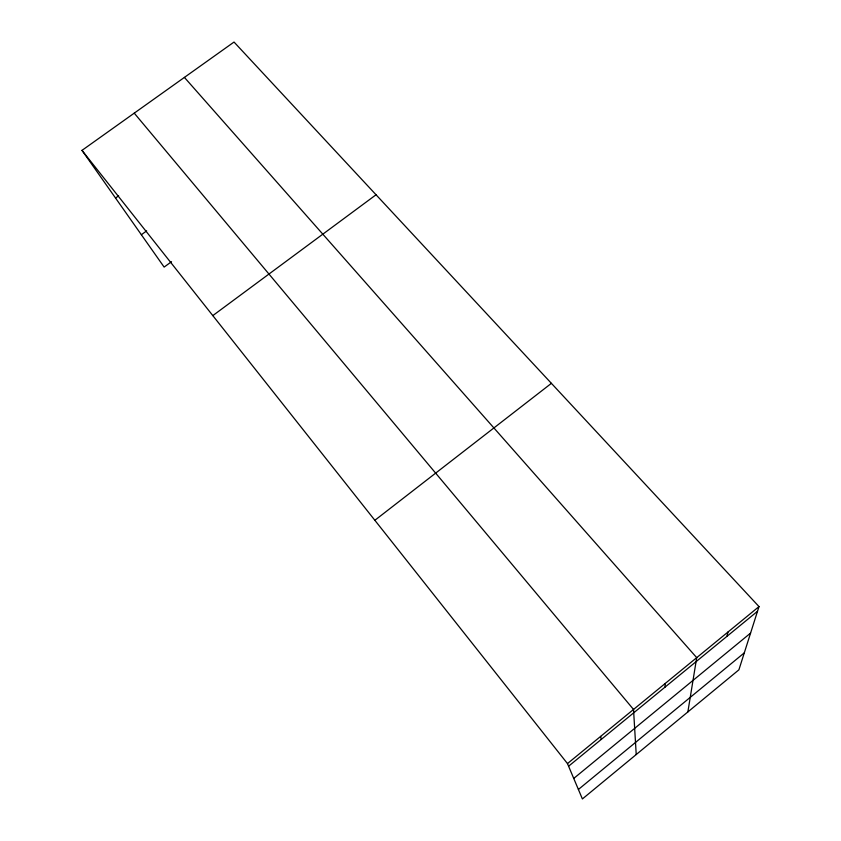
<?xml version="1.0" encoding="UTF-8"?>
<svg xmlns="http://www.w3.org/2000/svg" width="841" height="841" viewBox="0 0 841 841"><rect width="100%" height="100%" fill="white"/><g stroke="black" fill="none" stroke-linecap="round" stroke-linejoin="round"><path stroke-width="1.26" d="M665 687.15L665.231 683.46M687.864 711.938L696.716 657.651L184.41 77.404M726.897 636.395L727.97 632.033M759.003 606.592L738.903 669.825L582.393 798.95L567.475 763.586L81.998 150.371L234.029 42.05L759.003 606.592L567.475 763.586M573.741 778.44L750.582 633.084M578.398 789.478L744.306 652.847M568.59 766.214L757.52 611.281M374.855 520.295L551.402 383.338M212.815 315.606L376.053 194.776M171.543 261.677L164.132 267.091L81.998 150.371M141.362 234.734L146.66 230.886M115.543 198.045L118.613 195.837M134.245 113.146L633.525 709.447L636.227 754.535M600.621 736.422L601.273 739.407"/></g></svg>
